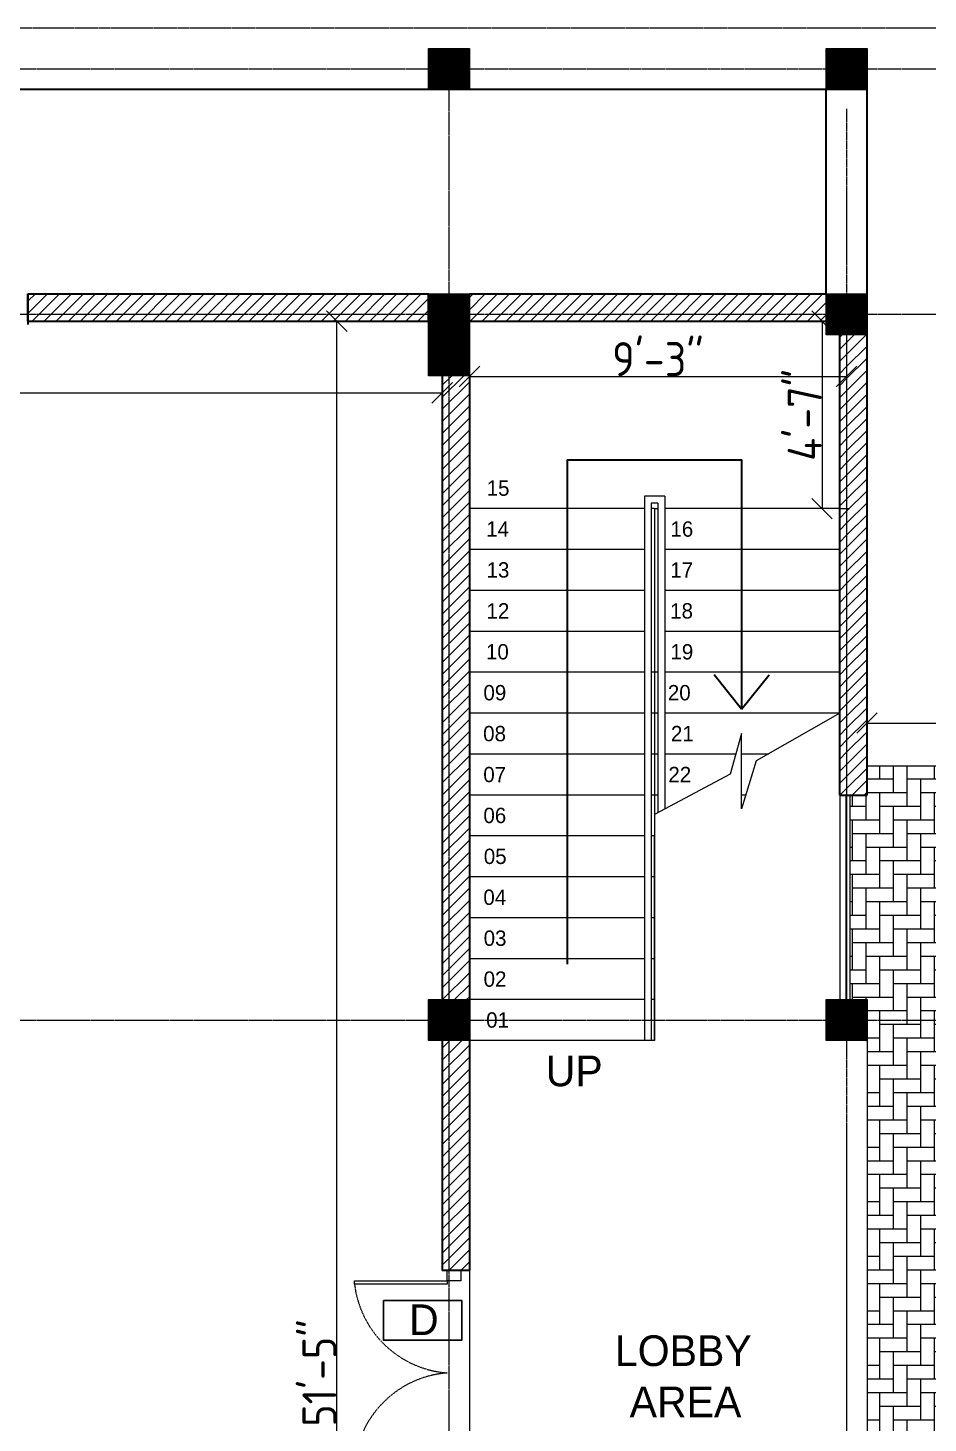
# Model space of a CAD drawing. Extents: x -95606 to 113309, y -42160 to -940.
# Drawn here: x -41343.5 to -41079.5, y -21195.6 to -20786.3 of the extents above; entities that cross this region are included whole.
import ezdxf

# ---------------------------------------------------------------- set-up
doc = ezdxf.new("R2010")
doc.units = 0
doc.header["$LTSCALE"] = 0.02
doc.header["$MEASUREMENT"] = 0
doc.header["$PDMODE"] = 3
doc.header["$PDSIZE"] = -2
for name, pattern in [('ACAD_ISO04W100', [30, 24, -3, 0, -3]), ('CENTERX2', [101.60000000000001, 63.5, -12.7, 12.7, -12.7]), ('DASHED', [0.75, 0.5, -0.25])]:
    doc.linetypes.add(name, pattern=pattern)
doc.layers.get('0').update_dxf_attribs({"linetype": 'CONTINUOUS'})
doc.layers.get('DEFPOINTS').update_dxf_attribs({"linetype": 'CONTINUOUS'})
for name, color, linetype, lineweight in [('dimension', 250, 'CONTINUOUS', 18), ('DOOR WIN TEXT', 102, 'CONTINUOUS', 25), ('Hatch', 252, 'CONTINUOUS', 9), ('RBH CENTER LINE', 1, 'ACAD_ISO04W100', 13), ('RBH DIMENSIONS', 8, 'CONTINUOUS', 15), ('RBH HAND RAIL - 0.13', 131, 'CONTINUOUS', 13), ('RBH hatch', 43, 'CONTINUOUS', 0), ('RBH TEXT', 50, 'CONTINUOUS', 13), ('RBH TEXT FRAME', 90, 'CONTINUOUS', 25), ('RBH WALL - 0.13', 253, 'CONTINUOUS', 13), ('RBH WALL - 0.18', 252, 'CONTINUOUS', 18), ('RBH WALL - 0.30', 7, 'CONTINUOUS', 30)]:
    doc.layers.add(name, color=color, linetype=linetype, lineweight=lineweight)
doc.layers.add('RBH DO & WIN', color=7, linetype='CONTINUOUS', lineweight=9, true_color=0x8a008a)
doc.layers.add('RBH STAIRCASE', color=7, linetype='CONTINUOUS', lineweight=15, true_color=0x287763)
doc.styles.add('RBH-225', font='ARIALN.TTF', dxfattribs={"height": 225})
doc.styles.get("Standard").update_dxf_attribs({"font": 'ISOCP'})
doc.dimstyles.new('RBH DIM 01', dxfattribs={"dimtxt": 10, "dimasz": 6, "dimexe": 8, "dimexo": 5, "dimgap": 0.09, "dimtad": 1, "dimdec": 0, "dimzin": 0, "dimdsep": 46, "dimlunit": 4, "dimtxsty": 'Standard', "dimblk": 'OBLIQUE', "dimcen": 0.09, "dimclrd": 4, "dimclre": 1, "dimclrt": 2, "dimadec": 0, "dimazin": 0, "dimtfac": 1, "dimtdec": 0, "dimtofl": 0, "dimtmove": 0, "dimatfit": 3, "dimldrblk": 'OPEN30', "dimfxl": 1, "dimtolj": 1, "dimtzin": 0, "dimlwd": -1, "dimlwe": -1, "dimarcsym": 0})
pattern_1 = [(45, (-411609.7357778816, -522238.592711931), (-1.767766952966369, 1.767766952966369), [])]

# ---------------------------------------------------------------- blocks, each defined once
blk = doc.blocks.new('_Oblique')
at = {"color": 0, "linetype": 'ByBlock', "lineweight": -2}
blk.add_line((-0.5, -0.5), (0.5, 0.5), dxfattribs=at)
blk = doc.blocks.new('*D933')
at = {"layer": 'DEFPOINTS', "color": 0, "lineweight": -2, "ltscale": 0.75, "transparency": 16777216}
for p in [(-41109.39273373586, -20872.346080142), (-41110.60104381516, -20927.34608014189), (-41110.57124070446, -20927.34608014189)]:
    blk.add_point(p, dxfattribs=at)
at = {"layer": 'RBH DIMENSIONS', "color": 1, "ltscale": 0.75, "transparency": 16777216}
for p, q in [((-41114.39273373586, -20872.346080142), (-41118.57124070446, -20872.346080142)), ((-41105.60104381516, -20927.34608014189), (-41102.57124070446, -20927.34608014189))]:
    blk.add_line(p, q, dxfattribs=at)
at = {"layer": 'RBH DIMENSIONS', "color": 4, "ltscale": 0.75, "transparency": 16777216}
blk.add_line((-41110.57124070446, -20872.346080142), (-41110.57124070446, -20927.34608014189), dxfattribs=at)
at = {"layer": 'RBH DIMENSIONS', "color": 4, "ltscale": 0.75, "transparency": 16777216, "xscale": 6, "yscale": 6, "zscale": 6}
for p, rotation in [((-41110.57124070446, -20872.346080142), 90), ((-41110.57124070446, -20927.34608014189), 270)]:
    blk.add_blockref('_Oblique', p, dxfattribs=dict(at, rotation=rotation))
at = {"layer": 'RBH DIMENSIONS', "color": 2, "ltscale": 0.75, "transparency": 16777216, "insert": (-41115.66124070445, -20899.84608014195), "char_height": 10, "attachment_point": 5, "rotation": 90}
blk.add_mtext('\\A1;4\'-7"', dxfattribs=at)
blk = doc.blocks.new('_Open30')
at = {"color": 0, "linetype": 'ByBlock', "lineweight": -2}
for p, q in [((-1, 0.26794919), (0, 0)), ((0, 0), (-1, -0.26794919)), ((0, 0), (-1, 0))]:
    blk.add_line(p, q, dxfattribs=at)
blk = doc.blocks.new('*D1048')
at = {"layer": 'DEFPOINTS', "color": 0, "lineweight": -2, "ltscale": 0.75, "transparency": 16777216}
for p in [(-40977.39284817765, -20990.23913826268), (-41097.39273373586, -21002.74785850371), (-40977.39284817765, -21002.74785850376)]:
    blk.add_point(p, dxfattribs=at)
at = {"layer": 'RBH DIMENSIONS', "color": 1, "ltscale": 0.75, "transparency": 16777216}
for p, q in [((-41097.39273373586, -20997.74785850371), (-41097.39273373586, -20982.23913826268)), ((-40977.39284817765, -20997.74785850376), (-40977.39284817765, -20982.23913826268))]:
    blk.add_line(p, q, dxfattribs=at)
at = {"layer": 'RBH DIMENSIONS', "color": 4, "ltscale": 0.75, "transparency": 16777216}
blk.add_line((-41097.39273373586, -20990.23913826268), (-40977.39284817765, -20990.23913826268), dxfattribs=at)
at = {"layer": 'RBH DIMENSIONS', "color": 4, "ltscale": 0.75, "transparency": 16777216, "xscale": 6, "yscale": 6, "zscale": 6, "rotation": 180}
blk.add_blockref('_Oblique', (-41097.39273373586, -20990.23913826268), dxfattribs=at)
at = {"layer": 'RBH DIMENSIONS', "color": 4, "ltscale": 0.75, "transparency": 16777216, "xscale": 6, "yscale": 6, "zscale": 6}
blk.add_blockref('_Oblique', (-40977.39284817765, -20990.23913826268), dxfattribs=at)
at = {"layer": 'RBH DIMENSIONS', "color": 2, "ltscale": 0.75, "transparency": 16777216, "insert": (-41037.39279095676, -20985.14913826268), "char_height": 10, "attachment_point": 5}
blk.add_mtext("\\A1;10'", dxfattribs=at)
blk = doc.blocks.new('*D953')
at = {"layer": 'DEFPOINTS', "color": 0, "lineweight": -2, "ltscale": 0.75, "transparency": 16777216}
for p in [(-41252.8939880457, -20872.34608014195), (-41225.99600478193, -20872.34608014195), (-41225.99600478193, -21489.34608014195)]:
    blk.add_point(p, dxfattribs=at)
at = {"layer": 'RBH DIMENSIONS', "color": 1, "ltscale": 0.75, "transparency": 16777216}
for p, q in [((-41230.99600478193, -20872.34608014195), (-41260.8939880457, -20872.34608014195)), ((-41230.99600478193, -21489.34608014195), (-41260.8939880457, -21489.34608014195))]:
    blk.add_line(p, q, dxfattribs=at)
at = {"layer": 'RBH DIMENSIONS', "color": 4, "ltscale": 0.75, "transparency": 16777216}
blk.add_line((-41252.8939880457, -21489.34608014195), (-41252.8939880457, -20872.34608014195), dxfattribs=at)
at = {"layer": 'RBH DIMENSIONS', "color": 4, "ltscale": 0.75, "transparency": 16777216, "xscale": 6, "yscale": 6, "zscale": 6}
for p, rotation in [((-41252.8939880457, -20872.34608014195), 90), ((-41252.8939880457, -21489.34608014195), 270)]:
    blk.add_blockref('_Oblique', p, dxfattribs=dict(at, rotation=rotation))
at = {"layer": 'RBH DIMENSIONS', "color": 2, "ltscale": 0.75, "transparency": 16777216, "insert": (-41257.98398804569, -21180.84608014195), "char_height": 10, "attachment_point": 5, "rotation": 90}
blk.add_mtext('\\A1;51\'-5"', dxfattribs=at)
blk = doc.blocks.new('RTYB')
at = {"layer": 'RBH DO & WIN', "ltscale": 0.75}
for points in [[(4.000000000582077, 30), (4.000000000582077, 27), (5.820766091346741e-10, 27), (5.820766091346741e-10, 30)], [(5.820766091346741e-10, 27), (5.820766091346741e-10, 26), (-27.20760942646302, 26), (-27.20760942646302, 27)], [(5.820766091346741e-10, -27), (5.820766091346741e-10, -26), (-27.20760942646302, -26), (-27.20760942646302, -27)], [(4.000000000814907, -30), (4.000000000814907, -27), (8.149072527885437e-10, -27), (8.149072527885437e-10, -30)]]:
    blk.add_lwpolyline(points, close=True, dxfattribs=at)
at = {"layer": 'RBH DO & WIN', "linetype": 'DASHED', "ltscale": 0.15}
for centre, start, end in [((2.269530254765414, 29.61059608095093), 186.9832604508607, 265.6170836530409), ((2.269530254765414, -29.61059608095093), 94.38291634695904, 173.0167395491393)]:
    blk.add_arc(centre, 29.6974437931353, start, end, dxfattribs=at)
blk = doc.blocks.new('*D973')
at = {"layer": 'DEFPOINTS', "color": 0, "lineweight": -2, "ltscale": 0.75, "transparency": 16777216}
for p in [(-41908.9960047817, -20876.34608014195), (-41221.99600478193, -20892.80259969841), (-41221.99600478193, -20893.36613368015)]:
    blk.add_point(p, dxfattribs=at)
at = {"layer": 'dimension', "color": 1, "ltscale": 0.75, "transparency": 16777216}
for p, q in [((-41908.9960047817, -20881.34608014195), (-41908.9960047817, -20901.36613368015)), ((-41221.99600478193, -20897.80259969841), (-41221.99600478193, -20901.36613368015))]:
    blk.add_line(p, q, dxfattribs=at)
at = {"layer": 'dimension', "color": 4, "ltscale": 0.75, "transparency": 16777216}
blk.add_line((-41908.9960047817, -20893.36613368015), (-41221.99600478193, -20893.36613368015), dxfattribs=at)
at = {"layer": 'dimension', "color": 4, "ltscale": 0.75, "transparency": 16777216, "xscale": 6, "yscale": 6, "zscale": 6, "rotation": 180}
blk.add_blockref('_Oblique', (-41908.9960047817, -20893.36613368015), dxfattribs=at)
at = {"layer": 'dimension', "color": 4, "ltscale": 0.75, "transparency": 16777216, "xscale": 6, "yscale": 6, "zscale": 6}
blk.add_blockref('_Oblique', (-41221.99600478193, -20893.36613368015), dxfattribs=at)
at = {"layer": 'dimension', "color": 2, "ltscale": 0.75, "transparency": 16777216, "insert": (-41565.49600478182, -20888.27613368015), "char_height": 10, "attachment_point": 5}
blk.add_mtext('\\A1;57\'-3"', dxfattribs=at)
blk = doc.blocks.new('*D1089')
at = {"layer": 'DEFPOINTS', "color": 0, "lineweight": -2, "ltscale": 0.75, "transparency": 16777216}
for p in [(-41213.99600478193, -20878.33792435295), (-41103.39273373586, -20878.33792435301), (-41103.39273373586, -20888.59803455828)]:
    blk.add_point(p, dxfattribs=at)
at = {"layer": 'dimension', "color": 1, "ltscale": 0.75, "transparency": 16777216}
for p, q in [((-41213.99600478193, -20883.33792435295), (-41213.99600478193, -20896.59803455828)), ((-41103.39273373586, -20883.33792435301), (-41103.39273373586, -20896.59803455828))]:
    blk.add_line(p, q, dxfattribs=at)
at = {"layer": 'dimension', "color": 4, "ltscale": 0.75, "transparency": 16777216}
blk.add_line((-41213.99600478193, -20888.59803455828), (-41103.39273373586, -20888.59803455828), dxfattribs=at)
at = {"layer": 'dimension', "color": 4, "ltscale": 0.75, "transparency": 16777216, "xscale": 6, "yscale": 6, "zscale": 6, "rotation": 180}
blk.add_blockref('_Oblique', (-41213.99600478193, -20888.59803455828), dxfattribs=at)
at = {"layer": 'dimension', "color": 4, "ltscale": 0.75, "transparency": 16777216, "xscale": 6, "yscale": 6, "zscale": 6}
blk.add_blockref('_Oblique', (-41103.39273373586, -20888.59803455828), dxfattribs=at)
at = {"layer": 'dimension', "color": 2, "ltscale": 0.75, "transparency": 16777216, "insert": (-41158.6943692589, -20883.50803455828), "char_height": 10, "attachment_point": 5}
blk.add_mtext('\\A1;9\'-3"', dxfattribs=at)

msp = doc.modelspace()

# ---------------------------------------------------------------- hatches: boundary and pattern name
at = {"layer": 'Hatch', "ltscale": 0.75}
h = msp.add_hatch(dxfattribs=at)
h.set_pattern_fill('ANSI31', color=256, scale=20)
h.set_pattern_definition([(45, (-411609.7357778816, -521205.0650514747), (-1.767766952966369, 1.767766952966369), [])])
h.paths.add_polyline_path([(-42050.11199466414, -20872.346080142), (-42050.11199466414, -20864.34608014195), (-42131.99600478164, -20864.34608014195), (-42131.99600478164, -20872.34608014195)])
h.paths.add_polyline_path([(-41996.11199466397, -20864.34608014148), (-41996.11199466408, -20872.34608014154), (-41811.49600478182, -20872.34608014195), (-41811.49600478182, -20864.34608014195)])
h.paths.add_polyline_path([(-41604.49600478182, -20872.34608014195), (-41604.49600478176, -20864.34608014195), (-41757.4960047817, -20864.34608014195), (-41757.49600478182, -20872.34608014195)])
h.paths.add_polyline_path([(-41397.49600478182, -20872.34608014195), (-41397.49600478176, -20864.34608014195), (-41550.49600478176, -20864.34608014195), (-41550.49600478182, -20872.34608014195)])
h.paths.add_polyline_path([(-41225.99600478193, -20872.34608014195), (-41225.99600478193, -20864.34608014195), (-41343.49600478182, -20864.34608014195), (-41343.49600478182, -20872.34608014195)])
h = msp.add_hatch(dxfattribs=at)
h.set_pattern_fill('ANSI31', color=256, scale=20)
h.set_pattern_definition(pattern_1)
h.paths.add_polyline_path([(-41213.99600478193, -20864.34608014195), (-41213.99600478193, -20870.34608014195), (-41109.39273373586, -20870.34608014195), (-41109.39273373586, -20864.346080142)])
h.paths.add_polyline_path([(-41213.99600478193, -20870.34608014195), (-41213.99600478193, -20872.34608014195), (-41109.39273373586, -20872.346080142), (-41109.39273373586, -20870.34608014195)])
h = msp.add_hatch(dxfattribs=at)
h.set_pattern_fill('ANSI31', color=256, scale=20)
h.set_pattern_definition(pattern_1)
h.paths.add_polyline_path([(-41103.39273373586, -20876.34608014195), (-41105.39273373586, -20876.34608014195), (-41105.3927337358, -21011.34608014195), (-41103.39273373586, -21011.34608014195)])
h = msp.add_hatch(dxfattribs=at)
h.set_pattern_fill('ANSI31', color=256, scale=20)
h.set_pattern_definition(pattern_1)
h.paths.add_polyline_path([(-41097.39273373586, -20876.34608014195), (-41103.39273373586, -20876.34608014195), (-41103.39273373586, -21011.34608014195), (-41097.39273373586, -21011.34608014189)])
h = msp.add_hatch(dxfattribs=at)
h.set_pattern_fill('ANSI31', color=256, scale=20)
h.set_pattern_definition(pattern_1)
h.paths.add_polyline_path([(-41213.99600478193, -20888.34608014206), (-41219.99600478187, -20888.34608014206), (-41219.99600478187, -21071.34608014195), (-41213.99600478187, -21071.34608014195)])
h.paths.add_polyline_path([(-41219.99600478187, -20888.34608014206), (-41221.99600478193, -20888.34608014206), (-41221.99600478187, -21071.34608014195), (-41219.99600478187, -21071.34608014195)])
h.paths.add_polyline_path([(-41213.99600478187, -21083.34608014195), (-41219.99600478187, -21083.34608014195), (-41219.99600478187, -21150.84608014177), (-41213.99600478187, -21150.84608014189)])
h.paths.add_polyline_path([(-41219.99600478187, -21083.34608014195), (-41221.99600478187, -21083.34608014195), (-41221.99600478187, -21150.84608014177), (-41219.99600478187, -21150.84608014177)])
at = {"layer": 'RBH DIMENSIONS'}
h = msp.add_hatch(dxfattribs=at)
h.set_pattern_fill('ANSI31', color=6)
h.set_pattern_definition([(45, (-411576.1495581114, -522885.9534740599), (-0.08838834764831843, 0.08838834764831845), [])])
h.paths.add_polyline_path([(-41213.99600478193, -20792.34608014195), (-41225.99600478193, -20792.34608014195), (-41225.99600478193, -20804.34608014195), (-41213.99600478193, -20804.34608014195)])
h = msp.add_hatch(dxfattribs=at)
h.set_pattern_fill('ANSI31', color=6)
h.set_pattern_definition([(45, (-411459.5462870653, -522885.9534740599), (-0.08838834764831843, 0.08838834764831845), [])])
h.paths.add_polyline_path([(-41097.39273373586, -20792.34608014195), (-41109.39273373586, -20792.34608014195), (-41109.39273373586, -20804.34608014195), (-41097.39273373586, -20804.34608014195)])
h = msp.add_hatch(dxfattribs=at)
h.set_pattern_fill('ANSI31', color=6)
h.set_pattern_definition([(45, (-410643.7160235615, -522965.4430597012), (-0.08838834764831843, 0.08838834764831845), [])])
h.paths.add_polyline_path([(-41225.99600478193, -20864.34608014195), (-41225.99600478193, -20876.34608014195), (-41213.99600478193, -20876.34608014195), (-41213.99600478193, -20864.34608014195)])
h = msp.add_hatch(dxfattribs=at)
h.set_pattern_fill('ANSI31', color=6)
h.set_pattern_definition([(45, (-411576.1495581114, -522957.9534740599), (-0.08838834764831843, 0.08838834764831845), [])])
h.paths.add_polyline_path([(-41213.99600478193, -20864.34608014195), (-41225.99600478193, -20864.34608014195), (-41225.99600478193, -20876.34608014195), (-41213.99600478193, -20876.34608014195)])
h.paths.add_polyline_path([(-41213.99600478193, -20876.34608014195), (-41225.99600478193, -20876.34608014195), (-41225.99600478193, -20888.34608014195), (-41213.99600478193, -20888.34608014195)])
h = msp.add_hatch(dxfattribs=at)
h.set_pattern_fill('ANSI31', color=6)
h.set_pattern_definition([(45, (-411459.5462870653, -522957.9534740598), (-0.08838834764831843, 0.08838834764831845), [])])
h.paths.add_polyline_path([(-41097.39273373586, -20864.34608014189), (-41109.39273373586, -20864.34608014189), (-41109.39273373586, -20876.34608014189), (-41097.39273373586, -20876.34608014189)])
h = msp.add_hatch(dxfattribs=at)
h.set_pattern_fill('ANSI31', color=6)
h.set_pattern_definition([(45, (-410643.7160235615, -523172.4430597012), (-0.08838834764831843, 0.08838834764831845), [])])
h.paths.add_polyline_path([(-41225.99600478193, -21071.34608014195), (-41225.99600478193, -21083.34608014195), (-41213.99600478193, -21083.34608014195), (-41213.99600478193, -21071.34608014195)])
h = msp.add_hatch(dxfattribs=at)
h.set_pattern_fill('ANSI31', color=6)
h.set_pattern_definition([(45, (-410527.1127525155, -523172.4430597012), (-0.08838834764831843, 0.08838834764831845), [])])
h.paths.add_polyline_path([(-41109.39273373586, -21071.34608014195), (-41109.39273373586, -21083.34608014195), (-41097.39273373586, -21083.34608014195), (-41097.39273373586, -21071.34608014195)])
at = {"layer": 'RBH hatch', "ltscale": 0.75}
h = msp.add_hatch(dxfattribs=at)
h.set_pattern_fill('AR-HBONE', color=256, angle=225)
h.set_pattern_definition([(270, (-411609.7357778816, -522238.592711931), (3.999999999999999, -4.000000000000001), [12, -4]), (0, (-411609.7357778816, -522242.5927119314), (3.999999999999999, -4.000000000000001), [12, -4])])
edge = h.paths.add_edge_path()
edge.add_arc((-40975.8428176517, -21023.74785850376), 12, 0, 90)
edge.add_line((-40975.8428176517, -21011.74785850376), (-40977.39284817759, -21011.84223620098))
edge.add_line((-40977.39284817759, -21011.84223620098), (-40977.39284817759, -21002.84223620098))
edge.add_line((-40977.39284817759, -21002.84223620098), (-41097.39273373586, -21002.74785850371))
edge.add_line((-41097.39273373586, -21002.74785850371), (-41097.39273373586, -21011.34608014189))
edge.add_line((-41097.39273373586, -21011.34608014189), (-41102.3927337358, -21011.34608014189))
edge.add_line((-41102.3927337358, -21011.34608014189), (-41102.3927337358, -21071.34608014195))
edge.add_line((-41102.3927337358, -21071.34608014195), (-41097.39273373586, -21071.34608014195))
edge.add_line((-41097.39273373586, -21071.34608014195), (-41097.39273373586, -21077.34608014195))
edge.add_line((-41097.39273373586, -21077.34608014195), (-40966.8428176517, -21077.34608014195))
edge.add_line((-40966.8428176517, -21077.34608014195), (-40966.8428176517, -21071.34608014195))
edge.add_line((-40966.8428176517, -21071.34608014195), (-40963.8428176517, -21071.34608014195))
edge.add_line((-40963.8428176517, -21071.34608014195), (-40963.8428176517, -21023.74785850376))
edge = h.paths.add_edge_path()
edge.add_line((-40963.8428176517, -21312.08941762864), (-41102.39273373569, -21312.08941762864))
edge.add_line((-41102.39273373569, -21312.08941762864), (-41102.39273373569, -21350.346080142))
edge.add_line((-41102.39273373569, -21350.346080142), (-41097.39273373551, -21350.34608014195))
edge.add_line((-41097.39273373551, -21350.34608014195), (-41097.39273373551, -21358.94430178019))
edge.add_line((-41097.39273373551, -21358.94430178019), (-40977.39284817765, -21358.94430178013))
edge.add_line((-40977.39284817765, -21358.94430178013), (-40977.39284817765, -21349.84257818461))
edge.add_line((-40977.39284817765, -21349.84257818461), (-40974.28364524241, -21349.84257818455))
edge.add_arc((-40975.84281765176, -21337.94430178019), 11.99999999986123, 277.4656070613526, 360.0000000002779)
edge.add_line((-40963.84281765182, -21337.94430178013), (-40963.8428176517, -21312.08941762864))
h.paths.add_polyline_path([(-40963.8428176517, -21290.34608014189), (-40966.8428176517, -21290.34608014189), (-40966.8428176517, -21284.34608014195), (-41097.39273373586, -21284.34608014195), (-41097.39273373586, -21290.34608014195), (-41102.39273373569, -21290.34608014195), (-41102.39273373569, -21312.08941762864), (-40963.8428176517, -21312.08941762864)])
h.paths.add_polyline_path([(-40960.8428176517, -21083.34608014195), (-40966.8428176517, -21083.34608014195), (-40966.8428176517, -21077.34608014195), (-41097.39273373586, -21077.34608014195), (-41097.39273373586, -21083.34608014195), (-41097.39273373586, -21278.34608014195), (-41097.39273373586, -21284.34608014195), (-40966.8428176517, -21284.34608014195), (-40966.8428176517, -21278.34608014189), (-40960.8428176517, -21278.34608014189)])
h.paths.add_polyline_path([(-41006.83605369112, -21254.7775031689), (-41056.94964575158, -21254.7775031689), (-41056.94964575158, -21239.12501394748), (-41006.83605369112, -21239.12501394748)], flags=16)
edge = h.paths.add_edge_path(flags=16)
edge.add_arc((-41020.68542707544, -21504.95687242014), 413.2854146039904, 91.04031828231928, 94.01373958345567, ccw=False)
edge.add_arc((-41029.48981048232, -21306.53675057109), 214.8011081425312, 83.87873996175477, 89.65302917883912, ccw=False)
edge.add_arc((-41007.05975729374, -21097.53663872944), 4.600864799634595, 1.9220407434581261, 84.07617141154498, ccw=False)
edge.add_line((-41002.46148099711, -21097.38232734368), (-41001.92730758294, -21136.23972595459))
edge.add_arc((-41003.23628327851, -21136.2836619098), 1.30971284630038, -101.62297819181708, 1.9224192526050956, ccw=False)
edge.add_line((-41003.50015211951, -21137.56651847803), (-41002.92005353964, -21156.03545237931))
edge.add_line((-41002.92005353964, -21156.03545237931), (-41002.98094943429, -21184.67842286108))
edge.add_arc((-41002.29497763731, -21174.7956293791), 9.906571774020824, 266.0294271403948, 289.0223321001156)
edge.add_line((-40999.06606268913, -21184.16121919347), (-40998.54274248316, -21185.33713808602))
edge.add_line((-40998.54274248316, -21185.33713808602), (-41002.98655439816, -21187.31477156164))
edge.add_line((-41002.98655439816, -21187.31477156164), (-41002.99545100152, -21191.49937466118))
edge.add_arc((-41049.00399501775, -21191.40155898773), 46.00864799576934, 350.57334102457537, 359.878187477246, ccw=False)
edge.add_arc((-41003.62349719986, -21200.24677956854), 1.309712846318455, -0.3468475781696725, 89.70023577222759, ccw=False)
edge.add_line((-41002.31380835165, -21200.25470804003), (-41002.32764835646, -21202.54091161931))
edge.add_arc((-41032.99951833744, -21202.35523313015), 30.67243199734673, 350.19083021315504, 359.65315242188603, ccw=False)
edge.add_line((-41002.77549751128, -21207.58080962765), (-41006.25504451025, -21227.70603428419))
edge.add_arc((-41013.81104971685, -21226.39964015979), 7.66810799939809, 281.7889629515817, 350.1908302130149, ccw=False)
edge.add_arc((-41028.57596024837, -21155.65592412161), 79.9361918393287, 269.65315242863954, 281.7889629520265, ccw=False)
edge.add_arc((-41028.57596024802, -21155.65592412131), 79.93619183962116, 257.5173418915548, 269.6531524283905, ccw=False)
edge.add_arc((-41044.19628058469, -21226.21569689962), 7.668107999342653, 189.1154746299237, 257.51734189153683, ccw=False)
edge.add_line((-41051.76754846908, -21227.43051495716), (-41055.0031849802, -21207.26463855261))
edge.add_arc((-41024.71811344226, -21202.40536632225), 30.6724319979238, 179.6531524224363, 189.1154746301424, ccw=False)
edge.add_line((-41055.38998342383, -21202.21968783338), (-41055.37614341914, -21199.9334842537))
edge.add_arc((-41054.06645457093, -21199.94141272518), 1.3097128463091, 89.60606907148372, 179.6531524218303, ccw=False)
edge.add_arc((-41008.58219397291, -21191.64626069523), 46.00864799607399, 179.4281173666679, 188.7329638186399, ccw=False)
edge.add_line((-41054.58855018108, -21191.18704519775), (-41054.5467832737, -21187.00264108488))
edge.add_line((-41054.5467832737, -21187.00264108488), (-41058.96632634605, -21184.97135146235))
edge.add_line((-41058.96632634605, -21184.97135146235), (-41058.42880768208, -21183.80185457661))
edge.add_arc((-41055.08674048506, -21174.4760435575), 9.906571774007224, 250.2839727441203, 273.2768777039958)
edge.add_line((-41054.52046963551, -21184.36641774855), (-41054.2345815201, -21155.72480930358))
edge.add_line((-41054.2345815201, -21155.72480930358), (-41053.43092265226, -21137.26425226329))
edge.add_arc((-41053.67924064952, -21135.97829506644), 1.309712846344104, 179.6535309308001, 280.9292830382743, ccw=False)
edge.add_line((-41054.98892955006, -21135.97037524706), (-41053.98771836494, -21097.25255064077))
edge.add_arc((-41049.38693786769, -21097.28040241426), 4.600864799701632, 92.82412847704938, 179.6531524205162, ccw=False)
edge = h.paths.add_edge_path(flags=0)
edge.add_arc((-41028.57596024826, -21155.65592412143), 77.63575943968355, 257.25944683143473, 269.653152428559, ccw=False)
edge.add_line((-41045.69748816617, -21231.38018988567), (-41051.82932727832, -21193.16393498738))
edge.add_arc((-41028.5009562325, -21143.26615604914), 55.08176865915126, 244.9428186642211, 294.3634861792068)
edge.add_line((-41005.77840581806, -21193.44271373579), (-41012.37247851685, -21231.58192970294))
edge.add_arc((-41028.57596024802, -21155.65592412143), 77.63575943968218, 269.65315242838716, 282.0468580120323, ccw=False)
edge = h.paths.add_edge_path(flags=0)
edge.add_arc((-41049.33926757962, -21247.07867288664), 5.754284876980819, 0, 360)
h.paths.add_polyline_path([(-41044.35692128785, -21244.20211391383), (-41049.33926757962, -21252.83179083209), (-41054.32161387145, -21244.20211391383)], flags=0)
edge = h.paths.add_edge_path(flags=0)
edge.add_line((-41050.74872799306, -21190.28261604409), (-41043.83382822027, -21174.32135353836))
edge.add_line((-41043.83382822027, -21174.32135353836), (-41043.50303528058, -21156.01295585848))
edge.add_line((-41043.50303528058, -21156.01295585848), (-41042.95323761769, -21137.85158594219))
edge.add_line((-41042.95323761769, -21137.85158594219), (-41045.25398881904, -21137.82730443233))
edge.add_line((-41045.25398881904, -21137.82730443233), (-41051.12671283849, -21129.08772043423))
edge.add_line((-41051.12671283849, -21129.08772043423), (-41050.94741212834, -21123.16491147374))
edge.add_line((-41050.94741212834, -21123.16491147374), (-41045.25398881904, -21137.82730443233))
edge.add_line((-41045.25398881904, -21137.82730443233), (-41042.95323761769, -21137.85158594219))
edge.add_line((-41042.95323761769, -21137.85158594219), (-41042.76199699835, -21131.53436805382))
edge.add_line((-41042.76199699835, -21131.53436805382), (-41048.73436581537, -21116.15360085403))
edge.add_arc((-41035.03844538559, -21132.32173429172), 21.18930804150342, 102.16868939236588, 130.2677178058495, ccw=False)
edge.add_line((-41039.50495304774, -21111.60852390364), (-41028.30972050452, -21111.67629655222))
edge.add_line((-41028.30972050452, -21111.67629655222), (-41017.1144879613, -21111.74406920075))
edge.add_arc((-41021.83144245391, -21132.40168560732), 21.18930804170082, 49.0385870380091, 77.13761545091131, ccw=False)
edge.add_line((-41007.94077874052, -21116.40055324462), (-41014.09892429745, -21131.70788587448))
edge.add_line((-41014.09892429745, -21131.70788587448), (-41013.98418005377, -21138.02695610536))
edge.add_line((-41013.98418005377, -21138.02695610536), (-41011.68330350357, -21138.03053149784))
edge.add_line((-41011.68330350357, -21138.03053149784), (-41005.81278034441, -21123.43814327363))
edge.add_line((-41005.81278034441, -21123.43814327363), (-41005.70520003817, -21129.36268892749))
edge.add_line((-41005.70520003817, -21129.36268892749), (-41011.68330350357, -21138.03053149784))
edge.add_line((-41011.68330350357, -21138.03053149784), (-41013.98418005377, -21138.02695610536))
edge.add_line((-41013.98418005377, -21138.02695610536), (-41013.6543018236, -21156.19365133152))
edge.add_line((-41013.6543018236, -21156.19365133152), (-41013.54519232597, -21174.50471204105))
edge.add_line((-41013.54519232597, -21174.50471204105), (-41006.82404186572, -21190.54852318844))
edge.add_arc((-41028.50095623256, -21143.26615604909), 52.01452545941356, 244.676902666415, 294.6294021771757, ccw=False)
h.paths.add_polyline_path([(-41005.22722024583, -21159.20055282714), (-41011.3581439191, -21157.51826917845), (-41011.35513514352, -21156.10306261613), (-41011.63551189653, -21140.66245891968), (-41007.53250162142, -21134.71337367302), (-41005.61333039381, -21135.23998117085), (-41005.22053202424, -21156.05468338558)], flags=0)
h.paths.add_polyline_path([(-41045.81506200194, -21157.30967712017), (-41051.96590368288, -21158.91761056985), (-41051.93450447138, -21155.77189072011), (-41051.28973194277, -21134.96346965606), (-41049.36432575465, -21134.46013610023), (-41045.33364158632, -21140.45846034335), (-41045.80093669544, -21155.8945378519)], flags=0)
h.paths.add_polyline_path([(-41058.62143601589, -21325.18819628102), (-41012.23051361473, -21325.18819628102), (-41012.23051361473, -21302.01835733517), (-41058.62143601589, -21302.01835733517)])
h.paths.add_polyline_path([(-41044.37184653019, -21257.33476060447), (-41006.67743998174, -21257.33476060447), (-41006.67743998174, -21236.51620671635), (-41044.37184653019, -21236.51620671635)], flags=16)
h.paths.add_polyline_path([(-41053.12566644729, -21169.50567108118), (-41004.91043950729, -21169.50567108118), (-41004.91043950729, -21148.65281602989), (-41053.12566644729, -21148.65281602989)], flags=0)

# ---------------------------------------------------------------- linework, layer by layer
at = {"layer": 'RBH CENTER LINE', "linetype": 'CENTERX2', "ltscale": 0.12}
for p, q in [((-42562.11778233964, -20786.34608014189), (-40815.45717651177, -20786.34608014189)), ((-42573.16050255748, -20798.346080142), (-40815.45717651171, -20798.346080142)), ((-41219.99600478187, -20798.34608014206), (-41219.99600478193, -21619.09331091498)), ((-42573.16050255754, -20870.34608014195), (-40815.45717651177, -20870.34608014195)), ((-42573.16050255754, -21077.34608014195), (-40815.45717651177, -21077.34608014195))]:
    msp.add_line(p, q, dxfattribs=at)
at = {"layer": 'RBH CENTER LINE', "ltscale": 0.75}
msp.add_line((-41103.39273373586, -20810.08262515242), (-41103.39273373586, -21619.09331091498), dxfattribs=at)
at = {"layer": 'RBH DIMENSIONS', "ltscale": 0.75}
msp.add_line((-41097.39273373586, -21083.34608014195), (-41097.39273373586, -21278.34608014195), dxfattribs=at)
for points in [[(-41225.99600478193, -20792.346080142), (-41213.99600478193, -20792.346080142), (-41213.99600478193, -20804.346080142), (-41225.99600478193, -20804.346080142)], [(-41109.39273373586, -20792.346080142), (-41097.39273373586, -20792.346080142), (-41097.39273373586, -20804.346080142), (-41109.39273373586, -20804.346080142)], [(-41225.99600478193, -20864.34608014195), (-41213.99600478193, -20864.34608014195), (-41213.99600478193, -20876.34608014195), (-41225.99600478193, -20876.34608014195)], [(-41225.99600478193, -20864.34608014195), (-41213.99600478193, -20864.34608014195), (-41213.99600478193, -20876.34608014195), (-41225.99600478193, -20876.34608014195)], [(-41225.99600478193, -20864.34608014195), (-41213.99600478193, -20864.34608014195), (-41213.99600478193, -20876.34608014195), (-41225.99600478193, -20876.34608014195)], [(-41109.39273373586, -20864.34608014195), (-41097.39273373586, -20864.34608014195), (-41097.39273373586, -20876.34608014195), (-41109.39273373586, -20876.34608014195)], [(-41225.99600478193, -20876.34608014206), (-41213.99600478193, -20876.34608014206), (-41213.99600478193, -20888.34608014206), (-41225.99600478193, -20888.34608014206)], [(-41225.99600478193, -21071.34608014195), (-41213.99600478193, -21071.34608014195), (-41213.99600478193, -21083.34608014195), (-41225.99600478193, -21083.34608014195)], [(-41225.99600478193, -21071.34608014195), (-41213.99600478193, -21071.34608014195), (-41213.99600478193, -21083.34608014195), (-41225.99600478193, -21083.34608014195)], [(-41225.99600478193, -21071.34608014195), (-41213.99600478193, -21071.34608014195), (-41213.99600478193, -21083.34608014195), (-41225.99600478193, -21083.34608014195)], [(-41109.39273373586, -21071.34608014195), (-41097.39273373586, -21071.34608014195), (-41097.39273373586, -21083.34608014195), (-41109.39273373586, -21083.34608014195)], [(-41109.39273373586, -21071.34608014195), (-41097.39273373586, -21071.34608014195), (-41097.39273373586, -21083.34608014195), (-41109.39273373586, -21083.34608014195)], [(-41109.39273373586, -21071.34608014195), (-41097.39273373586, -21071.34608014195), (-41097.39273373586, -21083.34608014195), (-41109.39273373586, -21083.34608014195)]]:
    msp.add_lwpolyline(points, close=True, dxfattribs=at)
at = {"layer": 'RBH HAND RAIL - 0.13', "ltscale": 5}
for p, q in [((-41162.69436925878, -20923.69899934616), (-41162.69436925884, -21083.34608014195)), ((-41156.69436925901, -20923.69899934605), (-41162.6943692589, -20923.69899934622)), ((-41160.69436925884, -20925.69899934616), (-41160.69436925884, -21083.34608014195)), ((-41158.69436925901, -20925.69899934611), (-41160.69436925896, -20925.69899934616)), ((-41158.69436925913, -20925.69899934616), (-41158.69436925884, -21016.48693110601)), ((-41156.69436925901, -20923.69899934605), (-41156.69436925884, -21015.42026443941))]:
    msp.add_line(p, q, dxfattribs=at)
at = {"layer": 'RBH STAIRCASE', "ltscale": 5}
for p, q in [((-41162.6943692589, -20927.34608014177), (-41213.99600478205, -20927.34608014183)), ((-41159.69436925896, -20927.34608014177), (-41160.69436925896, -20927.34608014171)), ((-41159.69436925878, -20927.34608014183), (-41159.69436925884, -21023.34608014177)), ((-41159.69436925896, -20927.34608014177), (-41158.69436925901, -20927.34608014171)), ((-41105.3927337358, -20927.34608014189), (-41156.6943692589, -20927.34608014183)), ((-41162.69436925896, -20939.34608014171), (-41213.99600478211, -20939.34608014183)), ((-41105.3927337358, -20939.34608014171), (-41156.69436925896, -20939.34608014177)), ((-41162.6943692589, -20951.34608014171), (-41213.99600478205, -20951.34608014183)), ((-41105.39273373575, -20951.34608014171), (-41156.6943692589, -20951.34608014177)), ((-41162.69436925884, -20963.34608014177), (-41213.99600478199, -20963.34608014183)), ((-41159.69436925878, -20963.34608014177), (-41159.69436925878, -21083.34608014177)), ((-41159.69436925878, -20963.34608014177), (-41159.69436925878, -21023.34608014177)), ((-41105.39273373586, -20963.34608014183), (-41156.69436925896, -20963.34608014177)), ((-41162.69436925884, -20975.34608014177), (-41213.99600478199, -20975.34608014189)), ((-41158.6943692589, -20975.34608014171), (-41160.69436925884, -20975.34608014177)), ((-41105.3927337358, -20975.34608014171), (-41156.69436925896, -20975.34608014177)), ((-41162.69436925884, -20987.34608014183), (-41213.99600478199, -20987.34608014183)), ((-41158.69436925884, -20987.34608014177), (-41160.69436925896, -20987.34608014177)), ((-41105.39273373575, -20987.34608014183), (-41156.69436925896, -20987.34608014183)), ((-41162.69436925884, -20999.34608014177), (-41213.99600478199, -20999.34608014171)), ((-41158.69436925884, -20999.34608014177), (-41160.69436925896, -20999.34608014177)), ((-41135.89889021167, -20999.34608014183), (-41156.6943692589, -20999.34608014183)), ((-41126.19540373133, -20999.34608014183), (-41134.19436925872, -20999.34608014183)), ((-41162.69436925884, -21011.34608014177), (-41213.99600478199, -21011.34608014171)), ((-41158.69436925884, -21011.34608014177), (-41160.69436925896, -21011.34608014177)), ((-41132.96541910032, -21011.34608014183), (-41134.19436925872, -21011.34608014183)), ((-41162.69436925878, -21023.34608014183), (-41213.99600478199, -21023.34608014165)), ((-41159.6943692589, -21023.34608014177), (-41160.69436925896, -21023.34608014177)), ((-41159.69436925884, -21083.34608014177), (-41159.69436925878, -21023.34608014177)), ((-41162.6943692589, -21035.34608014177), (-41213.99600478193, -21035.34608014171)), ((-41159.69436925878, -21035.34608014177), (-41160.69436925896, -21035.34608014177)), ((-41162.6943692589, -21047.34608014183), (-41213.99600478193, -21047.34608014183)), ((-41159.69436925878, -21047.34608014177), (-41160.69436925896, -21047.34608014177)), ((-41162.69436925884, -21059.34608014177), (-41213.99600478199, -21059.34608014183)), ((-41159.69436925884, -21059.34608014177), (-41160.69436925884, -21059.34608014177)), ((-41162.69436925884, -21071.34608014177), (-41213.99600478199, -21071.34608014183)), ((-41159.69436925884, -21071.34608014177), (-41160.69436925884, -21071.34608014183)), ((-41159.69436925884, -21083.34608014177), (-41213.99600478199, -21083.34608014189))]:
    msp.add_line(p, q, dxfattribs=at)
at = {"layer": 'RBH TEXT FRAME', "color": 4}
msp.add_lwpolyline([(-41239.1861077904, -21159.56342296575), (-41216.24769663015, -21159.56342296575), (-41216.24769663015, -21171.24395162145), (-41239.1861077904, -21171.24395162145)], close=True, dxfattribs=at)
at = {"layer": 'RBH WALL - 0.13'}
msp.add_lwpolyline([(-41105.3927337358, -20987.34608014183), (-41129.94967360639, -21001.34835740853), (-41134.19436925872, -21015.42026443924), (-41134.19436925872, -20993.29486255486), (-41137.55074627751, -21005.21033218263), (-41159.6943692589, -21017.02026443939)], dxfattribs=at)
at = {"layer": 'RBH WALL - 0.18', "ltscale": 0.75}
for p, q in [((-41097.39273373586, -21002.74785850371), (-40977.39284817765, -21002.74785850376)), ((-41105.3927337358, -21011.346080142), (-41105.3927337358, -21071.346080142)), ((-41102.3927337358, -21011.346080142), (-41102.3927337358, -21071.346080142)), ((-41213.99600478187, -21150.84608014189), (-41213.99600478252, -21210.84608014189))]:
    msp.add_line(p, q, dxfattribs=at)
at = {"layer": 'RBH WALL - 0.30', "ltscale": 0.75}
for p, q in [((-42131.9960047817, -20804.34608014195), (-41097.39273373586, -20804.346080142)), ((-41097.39273373586, -20864.34608014195), (-41097.39273373586, -20804.34608014195)), ((-41109.39273373586, -20864.34608014183), (-41109.39273373586, -20804.567090657)), ((-41343.49600478187, -20864.346080142), (-41343.49600478182, -20873.34608014206)), ((-41343.49600478182, -20872.34608014183), (-41343.49600478182, -20864.34608014195)), ((-41343.49600478182, -20872.34608014183), (-41343.49600478182, -20864.34608014195)), ((-41343.49600478182, -20864.34608014195), (-41225.99600478193, -20864.34608014195)), ((-41225.99600478193, -20872.34608014195), (-41225.99600478193, -20864.34608014195)), ((-41213.99600478193, -20864.34608014195), (-41109.39273373586, -20864.346080142)), ((-41097.39273373586, -21011.34608014195), (-41097.39273373586, -20864.34608014195)), ((-41343.49600478182, -20872.34608014195), (-41225.99600478193, -20872.34608014195)), ((-41213.99600478193, -20872.34608014195), (-41109.39273373586, -20872.346080142)), ((-41105.3927337358, -21011.34608014195), (-41105.39273373586, -20876.34608014195)), ((-41221.99600478193, -20888.34608014206), (-41221.99600478187, -21150.84608014195)), ((-41213.99600478193, -20888.34608014206), (-41213.99600478187, -21150.84608014195)), ((-41134.19436925872, -20986.14406965841), (-41142.25251120988, -20976.11683348239)), ((-41134.19436925872, -20986.14406965841), (-41126.13622730756, -20976.11683348239)), ((-41105.3927337358, -21011.34608014189), (-41097.39273373586, -21011.34608014189)), ((-41103.39273373586, -21071.34608014195), (-41103.39273373586, -21011.34608014195)), ((-41213.99600478257, -21150.84608014189), (-41221.99600478187, -21150.84608014177))]:
    msp.add_line(p, q, dxfattribs=at)
msp.add_lwpolyline([(-41185.19436925884, -21060.95937094149), (-41185.19436925884, -20939.0163429604), (-41185.19436925884, -20913.04560845239), (-41134.19436925872, -20913.04560845222), (-41134.19436925872, -20986.14406965841)], dxfattribs=at)

# ---------------------------------------------------------------- block references
at = {"layer": 'RBH WALL - 0.30'}
msp.add_blockref('RTYB', (-41220.49600478321, -21180.84608014189), dxfattribs=at)

# ---------------------------------------------------------------- texts
at = {"layer": 'DOOR WIN TEXT', "color": 4, "insert": (-41263.45526031715, -21160.75133897561), "char_height": 9, "attachment_point": 1, "style": 'RBH-225'}
msp.add_mtext_dynamic_manual_height_columns('\\pi31.744;{\\fStylus BT|b0|i0|c0|p34;D}', width=70.71517051081175, gutter_width=1, heights=[0], dxfattribs=at)
at = {"layer": 'RBH TEXT', "color": 0, "attachment_point": 1, "style": 'RBH-225'}
for s, insert, char_height in [('\\pi32.207;{\\fStylus BT|b0|i0|c0|p34;15}', (-41241.14880499501, -20919.07759764015), 4.5), ('\\pi32.081;{\\fStylus BT|b0|i0|c0|p34;14}', (-41241.14880499501, -20931.07759764015), 4.5), ('\\pi32.095;{\\fStylus BT|b0|i0|c0|p34;16}', (-41187.14880499513, -20931.07759764062), 4.5), ('\\pi32.169;{\\fStylus BT|b0|i0|c0|p34;13}', (-41241.14880499501, -20943.07759764027), 4.5), ('\\pi32.065;{\\fStylus BT|b0|i0|c0|p34;17}', (-41187.14880499513, -20943.07759764068), 4.5), ('\\pi32.156;{\\fStylus BT|b0|i0|c0|p34;12}', (-41241.14880499495, -20955.07759764027), 4.5), ('\\pi32.024;{\\fStylus BT|b0|i0|c0|p34;18}', (-41187.14880499507, -20955.07759764068), 4.5), ('\\pi32.001;{\\fStylus BT|b0|i0|c0|p34;10}', (-41241.14880499495, -20967.07759764027), 4.5), ('\\pi32.103;{\\fStylus BT|b0|i0|c0|p34;19}', (-41187.14880499507, -20967.07759764062), 4.5), ('\\pi31.256;{\\fStylus BT|b0|i0|c0|p34;09}', (-41241.14880499495, -20979.07759764027), 4.5), ('\\pi31.34;{\\fStylus BT|b0|i0|c0|p34;20}', (-41187.14278098127, -20979.07759764068), 4.5), ('\\pi31.177;{\\fStylus BT|b0|i0|c0|p34;08}', (-41241.14880499495, -20991.07759764027), 4.5), ('\\pi32.244;{\\fStylus BT|b0|i0|c0|p34;21}', (-41187.14278098127, -20991.07759764073), 4.5), ('\\pi31.218;{\\fStylus BT|b0|i0|c0|p34;07}', (-41241.14880499495, -21003.07759764027), 4.5), ('\\pi31.495;{\\fStylus BT|b0|i0|c0|p34;22}', (-41187.14278098127, -21003.07759764073), 4.5), ('\\pi31.248;{\\fStylus BT|b0|i0|c0|p34;06}', (-41241.14880499495, -21015.07759764027), 4.5), ('\\pi31.36;{\\fStylus BT|b0|i0|c0|p34;05}', (-41241.14880499495, -21027.07759764027), 4.5), ('\\pi31.235;{\\fStylus BT|b0|i0|c0|p34;04}', (-41241.14880499495, -21039.07759764027), 4.5), ('\\pi31.322;{\\fStylus BT|b0|i0|c0|p34;03}', (-41241.14880499495, -21051.07759764027), 4.5), ('\\pi31.309;{\\fStylus BT|b0|i0|c0|p34;02}', (-41241.14880499495, -21063.07759764033), 4.5), ('\\pi32.058;{\\fStylus BT|b0|i0|c0|p34;01}', (-41241.14880499495, -21075.07759764027), 4.5), ('\\pi27.936;{\\fStylus BT|b0|i0|c0|p34;UP}', (-41219.56039186493, -21087.7599419318), 9), ('\\pi15.397;{\\fStylus BT|b0|i0|c0|p34;LOBBY \\P\\pi19.716;AREA}', (-41186.73297495065, -21169.8266481104), 9)]:
    msp.add_mtext_dynamic_manual_height_columns(s, width=70.71517051081175, gutter_width=1, heights=[0], dxfattribs=dict(at, insert=insert, char_height=char_height))

# ---------------------------------------------------------------- dimensions: what is measured, and where the dimension line sits
at = {"layer": 'dimension', "ltscale": 0.75}
for base, p1, p2, picture, middle in [((-41221.99600478193, -20893.36613368015), (-41908.9960047817, -20876.34608014195), (-41221.99600478193, -20892.80259969841), '*D973', (-41565.49600478182, -20888.27613368015)), ((-41103.39273373586, -20888.59803455828), (-41213.99600478193, -20878.33792435295), (-41103.39273373586, -20878.33792435301), '*D1089', (-41158.6943692589, -20883.50803455828))]:
    dim = msp.add_linear_dim(base=base, p1=p1, p2=p2, dimstyle='RBH DIM 01', dxfattribs=at)
    dim.commit()
    dim.dimension.update_dxf_attribs({"geometry": picture, "text_midpoint": middle})
at = {"layer": 'RBH DIMENSIONS', "ltscale": 0.75}
for base, p1, p2, picture, middle in [((-41252.8939880457, -20872.34608014195), (-41225.99600478193, -21489.34608014195), (-41225.99600478193, -20872.34608014195), '*D953', (-41257.98398804569, -21180.84608014195)), ((-41110.57124070446, -20927.34608014189), (-41109.39273373586, -20872.346080142), (-41110.60104381516, -20927.34608014189), '*D933', (-41115.66124070445, -20899.84608014195))]:
    dim = msp.add_linear_dim(base=base, p1=p1, p2=p2, angle=90, dimstyle='RBH DIM 01', dxfattribs=at)
    dim.commit()
    dim.dimension.update_dxf_attribs({"geometry": picture, "text_midpoint": middle})
dim = msp.add_linear_dim(base=(-40977.39284817765, -20990.23913826268), p1=(-41097.39273373586, -21002.74785850371), p2=(-40977.39284817765, -21002.74785850376), dimstyle='RBH DIM 01', dxfattribs=at)
dim.commit()
dim.dimension.update_dxf_attribs({"geometry": '*D1048', "text_midpoint": (-41037.39279095676, -20985.14913826268)})

doc.saveas('drawing.dxf')
